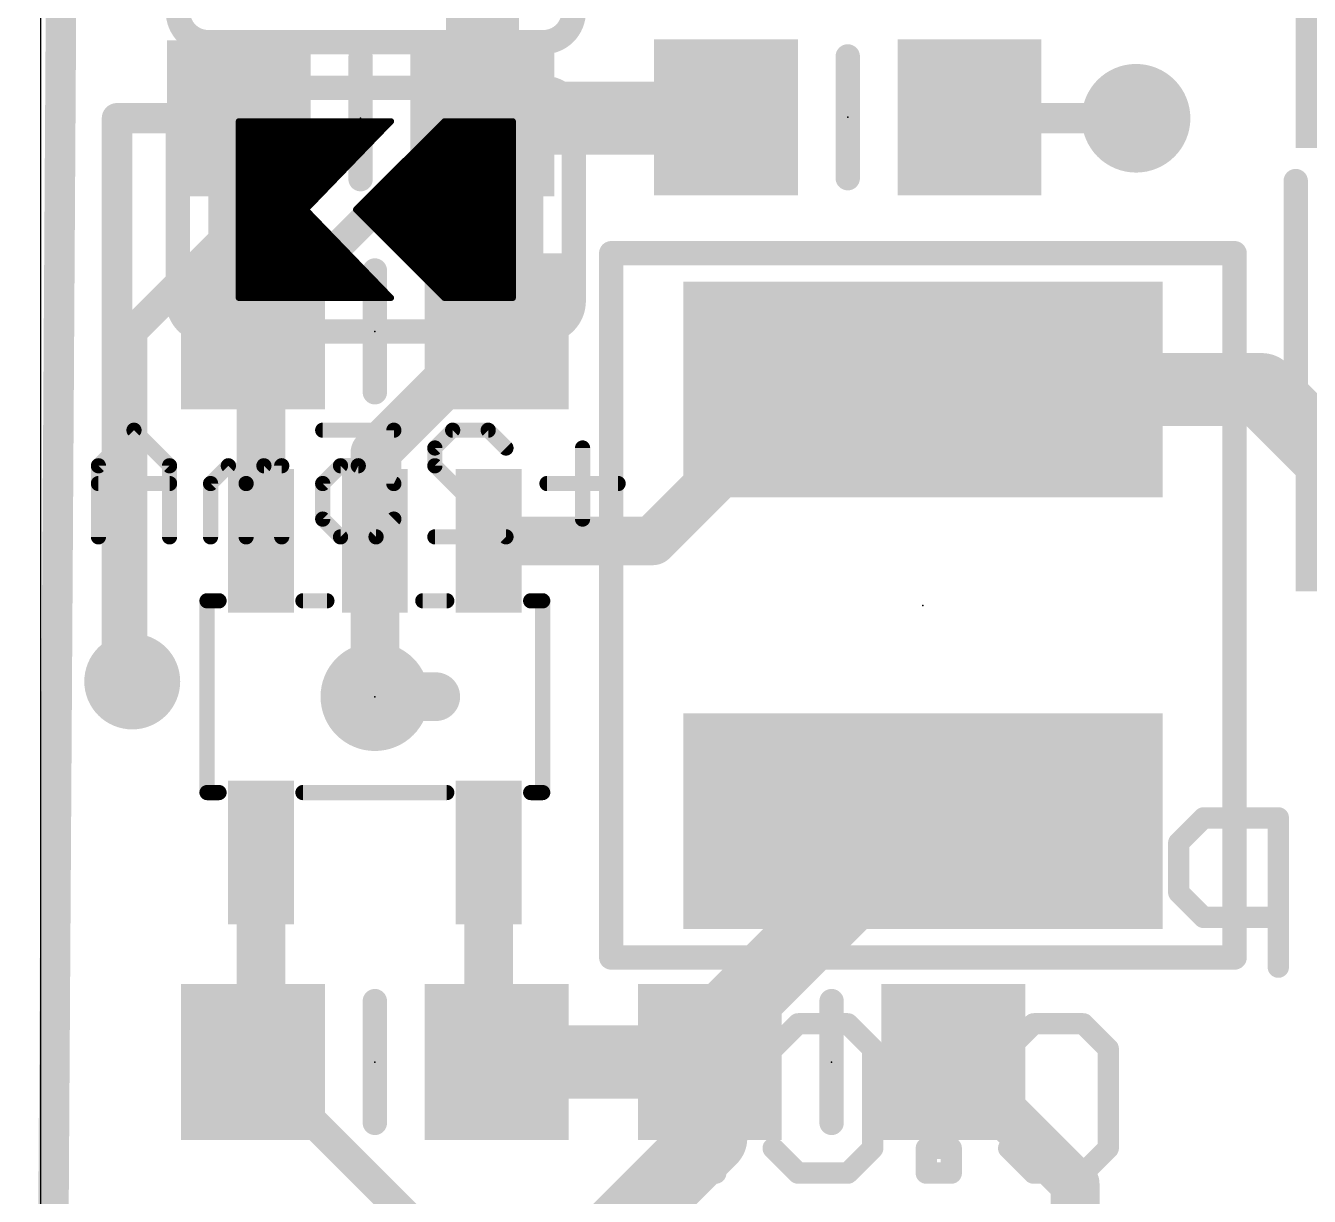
# Model space of a CAD drawing. Extents: x -0.1 to 49.3, y -0.1 to 40.8.
# Drawn here: x -0.13 to 10.58, y 16.91 to 26.68 of the extents above; entities that cross this region are included whole.
import ezdxf

# ---------------------------------------------------------------- set-up
doc = ezdxf.new("R2010")
doc.units = 0
for name, color, linetype in [('1', 12, 'CONTINUOUS'), ('16', 132, 'CONTINUOUS'), ('18', 110, 'CONTINUOUS'), ('20', 53, 'CONTINUOUS'), ('21', 40, 'CONTINUOUS'), ('22', 6, 'CONTINUOUS'), ('23', 53, 'CONTINUOUS'), ('24', 53, 'CONTINUOUS')]:
    doc.layers.add(name, color=color, linetype=linetype)

# ---------------------------------------------------------------- blocks, each defined once
blk = doc.blocks.new('RECT')
blk.add_solid([(-0.5, -0.5), (0.5, -0.5), (-0.5, 0.5), (0.5, 0.5)])
blk = doc.blocks.new('RECT121920X243840R50')
at = {"const_width": 0.1905}
blk.add_lwpolyline([(0.2858, -0.5715), (0.2858, 0.5715, 0.4142), (0.1905, 0.6668), (-0.1905, 0.6668, 0.4142), (-0.2858, 0.5715), (-0.2858, -0.5715, 0.4142), (-0.1905, -0.6668), (0.1905, -0.6668, 0.4142)], format="xyb", close=True, dxfattribs=at)
blk.add_solid([(-0.2159, -0.5969), (0.2159, -0.5969), (-0.2159, 0.5969), (0.2159, 0.5969)])
blk = doc.blocks.new('ROUNDV')
at = {"const_width": 0.5}
blk.add_lwpolyline([(0, -0.25, 1), (0, 0.25, 1), (0, -0.25)], format="xyb", dxfattribs=at)

msp = doc.modelspace()

# ---------------------------------------------------------------- linework, layer by layer
at = {"layer": '1'}
for points, const_width in [([(3.683, 28.5195), (3.683, 25.908)], 0.6096), ([(5.707, 25.908), (3.683, 25.908)], 0.6096), ([(5.715, 25.916), (5.707, 25.908)], 0.6096), ([(1.651, 25.908), (0.635, 25.908)], 0.254), ([(0.635, 25.908), (0.635, 21.336)], 0.254), ([(3.548, 25.908), (1.77, 24.13)], 0.254), ([(3.683, 25.908), (3.548, 25.908)], 0.254), ([(7.747, 25.916), (7.755, 25.908)], 0.254), ([(7.755, 25.908), (9.136, 25.908)], 0.254), ([(1.836, 24.064), (1.77, 24.13)], 0.4064), ([(2.786, 23.114), (3.802, 24.13)], 0.4064), ([(1.836, 22.3821), (1.836, 24.064)], 0.4064), ([(7.358, 23.644), (10.185, 23.644)], 0.6096), ([(10.185, 23.644), (11.168, 22.661)], 0.6096), ([(7.082, 23.368), (7.358, 23.644)], 0.4064), ([(5.1021, 22.3821), (6.088, 23.368)], 0.4064), ([(6.088, 23.368), (7.082, 23.368)], 0.4064), ([(2.786, 22.3821), (2.786, 23.114)], 0.4064), ([(2.786, 22.3821), (2.786, 21.082)], 0.4064), ([(3.736, 22.3821), (5.1021, 22.3821)], 0.4064), ([(0.635, 21.336), (0.762, 21.209)], 0.254), ([(5.58, 18.266), (7.358, 20.044)], 0.6096), ([(1.836, 19.7819), (1.836, 18.1)], 0.4064), ([(3.736, 19.7819), (3.736, 18.1)], 0.4064), ([(5.58, 18.034), (5.58, 18.266)], 0.6096), ([(3.802, 18.034), (5.58, 18.034)], 0.6096), ([(5.58, 18.034), (5.588, 18.026)], 0.6096), ([(5.588, 18.026), (5.588, 17.399)], 0.6096), ([(1.836, 18.1), (1.77, 18.034)], 0.4064), ([(3.736, 18.1), (3.802, 18.034)], 0.4064), ([(7.612, 18.034), (8.628, 17.018)], 0.4064), ([(1.77, 18.034), (3.556, 16.248)], 0.254), ([(5.588, 17.399), (4.699, 16.51)], 0.6096), ([(8.628, 17.018), (8.628, 16.256)], 0.4064)]:
    msp.add_lwpolyline(points, dxfattribs=dict(at, const_width=const_width))
for points, const_width in [([(3.683, 26.0604, 1), (3.683, 25.7556)], 0.3048), ([(5.5992, 26.0158, 1), (5.8148, 25.8002)], 0.3048), ([(5.8228, 25.8082, 1), (5.6072, 26.0238)], 0.3048), ([(5.707, 25.7556, 1), (5.707, 26.0604)], 0.3048), ([(0.635, 25.9715, 1), (0.635, 25.8445)], 0.127), ([(0.6985, 25.908, 1), (0.5715, 25.908)], 0.127), ([(1.651, 25.8445, 1), (1.651, 25.9715)], 0.127), ([(3.5306, 25.908, 1), (3.8354, 25.908)], 0.3048), ([(3.548, 25.9715, 1), (3.548, 25.8445)], 0.127), ([(3.5929, 25.8631, 1), (3.5031, 25.9529)], 0.127), ([(3.683, 25.8445, 1), (3.683, 25.9715)], 0.127), ([(7.7919, 25.9609, 1), (7.7021, 25.8711)], 0.127), ([(7.755, 25.9715, 1), (7.755, 25.8445)], 0.127), ([(9.136, 25.8445, 1), (9.136, 25.9715)], 0.127), ([(7.7101, 25.8631, 1), (7.7999, 25.9529)], 0.127), ([(1.8418, 24.2018, 1), (1.6982, 24.0582)], 0.2032), ([(3.8738, 24.0582, 1), (3.7302, 24.2018)], 0.2032), ([(1.9376, 24.064, 1), (1.7344, 24.064)], 0.2032), ([(1.7251, 24.1749, 1), (1.8149, 24.0851)], 0.127), ([(1.7642, 23.9922, 1), (1.9078, 24.1358)], 0.2032), ([(7.358, 23.7964, 1), (7.358, 23.4916)], 0.3048), ([(10.2928, 23.7518, 1), (10.0772, 23.5362)], 0.3048), ([(10.185, 23.4916, 1), (10.185, 23.7964)], 0.3048), ([(7.4298, 23.5722, 1), (7.2862, 23.7158)], 0.2032), ([(6.088, 23.4696, 1), (6.088, 23.2664)], 0.2032), ([(6.1598, 23.2962, 1), (6.0162, 23.4398)], 0.2032), ([(7.082, 23.2664, 1), (7.082, 23.4696)], 0.2032), ([(7.0102, 23.4398, 1), (7.1538, 23.2962)], 0.2032), ([(2.8876, 23.114, 1), (2.6844, 23.114)], 0.2032), ([(2.7142, 23.1858, 1), (2.8578, 23.0422)], 0.2032), ([(2.8876, 22.3821, 1), (2.6844, 22.3821)], 0.2032), ([(3.736, 22.4837, 1), (3.736, 22.2805)], 0.2032), ([(5.0303, 22.4539, 1), (5.1739, 22.3103)], 0.2032), ([(5.1021, 22.2805, 1), (5.1021, 22.4837)], 0.2032), ([(1.7344, 22.3821, 1), (1.9376, 22.3821)], 0.2032), ([(2.6844, 22.3821, 1), (2.8876, 22.3821)], 0.2032), ([(0.6799, 21.3809, 1), (0.5901, 21.2911)], 0.127), ([(0.5715, 21.336, 1), (0.6985, 21.336)], 0.127), ([(0.7171, 21.1641, 1), (0.8069, 21.2539)], 0.127), ([(2.6844, 21.082, 1), (2.8876, 21.082)], 0.2032), ([(7.4658, 19.9362, 1), (7.2502, 20.1518)], 0.3048), ([(1.9376, 19.7819, 1), (1.7344, 19.7819)], 0.2032), ([(3.8376, 19.7819, 1), (3.6344, 19.7819)], 0.2032), ([(5.4722, 18.3738, 1), (5.6878, 18.1582)], 0.3048), ([(5.7324, 18.266, 1), (5.4276, 18.266)], 0.3048), ([(3.802, 18.1864, 1), (3.802, 17.8816)], 0.3048), ([(5.6878, 18.1418, 1), (5.4722, 17.9262)], 0.3048), ([(5.7404, 18.026, 1), (5.4356, 18.026)], 0.3048), ([(5.58, 17.8816, 1), (5.58, 18.1864)], 0.3048), ([(1.6982, 18.1058, 1), (1.8418, 17.9622)], 0.2032), ([(1.9078, 18.0282, 1), (1.7642, 18.1718)], 0.2032), ([(3.8078, 18.1718, 1), (3.6642, 18.0282)], 0.2032), ([(3.7302, 17.9622, 1), (3.8738, 18.1058)], 0.2032), ([(5.4802, 17.9182, 1), (5.6958, 18.1338)], 0.3048), ([(7.6838, 18.1058, 1), (7.5402, 17.9622)], 0.2032), ([(1.7344, 18.1, 1), (1.9376, 18.1)], 0.2032), ([(1.8149, 18.0789, 1), (1.7251, 17.9891)], 0.127), ([(3.6344, 18.1, 1), (3.8376, 18.1)], 0.2032), ([(5.4276, 18.034, 1), (5.7324, 18.034)], 0.3048), ([(5.6958, 17.2912, 1), (5.4802, 17.5068)], 0.3048), ([(5.4356, 17.399, 1), (5.7404, 17.399)], 0.3048), ([(8.7296, 17.018, 1), (8.5264, 17.018)], 0.2032), ([(8.5562, 16.9462, 1), (8.6998, 17.0898)], 0.2032)]:
    msp.add_lwpolyline(points, format="xyb", dxfattribs=dict(at, const_width=const_width))
at = {"layer": '16'}
for points, const_width in [([(0.254, 40.64), (0, 0)], 0.254), ([(1.651, 24.4094), (1.651, 25.8826)], 0.0508), ([(1.651, 25.8826), (2.921, 25.8826)], 0.0508), ([(1.651, 25.8572), (2.8965, 25.8572)], 0.0508), ([(1.651, 25.8064), (2.8474, 25.8064)], 0.0508), ([(2.921, 25.8826), (2.2098, 25.146)], 0.0508), ([(3.3655, 25.8826), (2.6289, 25.146)], 0.0508), ([(3.2893, 25.8064), (3.937, 25.8064)], 0.0508), ([(3.3401, 25.8572), (3.937, 25.8572)], 0.0508), ([(3.937, 25.8826), (3.3655, 25.8826)], 0.0508), ([(3.937, 24.4094), (3.937, 25.8826)], 0.0508), ([(1.651, 25.7556), (2.7984, 25.7556)], 0.0508), ([(1.651, 25.7048), (2.7493, 25.7048)], 0.0508), ([(3.1877, 25.7048), (3.937, 25.7048)], 0.0508), ([(3.2385, 25.7556), (3.937, 25.7556)], 0.0508), ([(1.651, 25.654), (2.7003, 25.654)], 0.0508), ([(1.651, 25.6032), (2.6512, 25.6032)], 0.0508), ([(3.0861, 25.6032), (3.937, 25.6032)], 0.0508), ([(3.1369, 25.654), (3.937, 25.654)], 0.0508), ([(1.651, 25.5524), (2.6022, 25.5524)], 0.0508), ([(1.651, 25.5016), (2.5531, 25.5016)], 0.0508), ([(2.9845, 25.5016), (3.937, 25.5016)], 0.0508), ([(3.0353, 25.5524), (3.937, 25.5524)], 0.0508), ([(1.651, 25.4508), (2.5041, 25.4508)], 0.0508), ([(1.651, 25.4), (2.455, 25.4)], 0.0508), ([(2.8829, 25.4), (3.937, 25.4)], 0.0508), ([(2.9337, 25.4508), (3.937, 25.4508)], 0.0508), ([(0.762, 24.13), (1.778, 25.146)], 0.254), ([(1.651, 25.3492), (2.406, 25.3492)], 0.0508), ([(1.651, 25.2984), (2.3569, 25.2984)], 0.0508), ([(1.651, 25.2476), (2.3079, 25.2476)], 0.0508), ([(2.7305, 25.2476), (3.937, 25.2476)], 0.0508), ([(2.7813, 25.2984), (3.937, 25.2984)], 0.0508), ([(2.8321, 25.3492), (3.937, 25.3492)], 0.0508), ([(1.651, 25.1968), (2.2589, 25.1968)], 0.0508), ([(1.651, 25.146), (2.2098, 25.146)], 0.0508), ([(2.2098, 25.146), (2.921, 24.4094)], 0.0508), ([(2.6289, 25.146), (3.3655, 24.4094)], 0.0508), ([(2.6289, 25.146), (3.937, 25.146)], 0.0508), ([(2.6797, 25.1968), (3.937, 25.1968)], 0.0508), ([(1.651, 25.0952), (2.2588, 25.0952)], 0.0508), ([(1.651, 25.0444), (2.3079, 25.0444)], 0.0508), ([(2.6797, 25.0952), (3.937, 25.0952)], 0.0508), ([(2.7305, 25.0444), (3.937, 25.0444)], 0.0508), ([(1.651, 24.9936), (2.3569, 24.9936)], 0.0508), ([(1.651, 24.9428), (2.406, 24.9428)], 0.0508), ([(2.7813, 24.9936), (3.937, 24.9936)], 0.0508), ([(2.8321, 24.9428), (3.937, 24.9428)], 0.0508), ([(1.651, 24.892), (2.455, 24.892)], 0.0508), ([(1.651, 24.8412), (2.5041, 24.8412)], 0.0508), ([(2.8829, 24.892), (3.937, 24.892)], 0.0508), ([(2.9337, 24.8412), (3.937, 24.8412)], 0.0508), ([(1.651, 24.7904), (2.5531, 24.7904)], 0.0508), ([(1.651, 24.7396), (2.6022, 24.7396)], 0.0508), ([(2.9845, 24.7904), (3.937, 24.7904)], 0.0508), ([(3.0353, 24.7396), (3.937, 24.7396)], 0.0508), ([(1.651, 24.6888), (2.6512, 24.6888)], 0.0508), ([(1.651, 24.638), (2.7003, 24.638)], 0.0508), ([(3.0861, 24.6888), (3.937, 24.6888)], 0.0508), ([(3.1369, 24.638), (3.937, 24.638)], 0.0508), ([(1.651, 24.5872), (2.7493, 24.5872)], 0.0508), ([(1.651, 24.5364), (2.7984, 24.5364)], 0.0508), ([(3.1877, 24.5872), (3.937, 24.5872)], 0.0508), ([(3.2385, 24.5364), (3.937, 24.5364)], 0.0508), ([(1.651, 24.4856), (2.8474, 24.4856)], 0.0508), ([(1.651, 24.4348), (2.8965, 24.4348)], 0.0508), ([(2.921, 24.4094), (1.651, 24.4094)], 0.0508), ([(3.2893, 24.4856), (3.937, 24.4856)], 0.0508), ([(3.3401, 24.4348), (3.937, 24.4348)], 0.0508), ([(3.3655, 24.4094), (3.937, 24.4094)], 0.0508), ([(0.762, 21.209), (0.762, 24.13)], 0.254), ([(2.786, 21.082), (3.294, 21.082)], 0.4064)]:
    msp.add_lwpolyline(points, dxfattribs=dict(at, const_width=const_width))
for points, const_width in [([(1.6637, 25.8826, 1), (1.6383, 25.8826)], 0.0254), ([(1.651, 25.8953, 1), (1.651, 25.8699)], 0.0254), ([(1.651, 25.8699, 1), (1.651, 25.8445)], 0.0254), ([(1.651, 25.8191, 1), (1.651, 25.7937)], 0.0254), ([(2.8474, 25.7937, 1), (2.8474, 25.8191)], 0.0254), ([(2.8965, 25.8445, 1), (2.8965, 25.8699)], 0.0254), ([(2.9301, 25.8738, 1), (2.9119, 25.8914)], 0.0254), ([(2.921, 25.8699, 1), (2.921, 25.8953)], 0.0254), ([(3.2893, 25.8191, 1), (3.2893, 25.7937)], 0.0254), ([(3.3401, 25.8699, 1), (3.3401, 25.8445)], 0.0254), ([(3.3655, 25.8953, 1), (3.3655, 25.8699)], 0.0254), ([(3.3745, 25.8736, 1), (3.3565, 25.8916)], 0.0254), ([(3.9497, 25.8826, 1), (3.9243, 25.8826)], 0.0254), ([(3.937, 25.8699, 1), (3.937, 25.8953)], 0.0254), ([(3.937, 25.8445, 1), (3.937, 25.8699)], 0.0254), ([(3.937, 25.7937, 1), (3.937, 25.8191)], 0.0254), ([(1.651, 25.7683, 1), (1.651, 25.7429)], 0.0254), ([(1.651, 25.7175, 1), (1.651, 25.6921)], 0.0254), ([(2.7493, 25.6921, 1), (2.7493, 25.7175)], 0.0254), ([(2.7984, 25.7429, 1), (2.7984, 25.7683)], 0.0254), ([(3.1877, 25.7175, 1), (3.1877, 25.6921)], 0.0254), ([(3.2385, 25.7683, 1), (3.2385, 25.7429)], 0.0254), ([(3.937, 25.7429, 1), (3.937, 25.7683)], 0.0254), ([(3.937, 25.6921, 1), (3.937, 25.7175)], 0.0254), ([(1.651, 25.6667, 1), (1.651, 25.6413)], 0.0254), ([(1.651, 25.6159, 1), (1.651, 25.5905)], 0.0254), ([(2.6512, 25.5905, 1), (2.6512, 25.6159)], 0.0254), ([(2.7003, 25.6413, 1), (2.7003, 25.6667)], 0.0254), ([(3.0861, 25.6159, 1), (3.0861, 25.5905)], 0.0254), ([(3.1369, 25.6667, 1), (3.1369, 25.6413)], 0.0254), ([(3.937, 25.6413, 1), (3.937, 25.6667)], 0.0254), ([(3.937, 25.5905, 1), (3.937, 25.6159)], 0.0254), ([(1.651, 25.5651, 1), (1.651, 25.5397)], 0.0254), ([(1.651, 25.5143, 1), (1.651, 25.4889)], 0.0254), ([(2.5531, 25.4889, 1), (2.5531, 25.5143)], 0.0254), ([(2.6022, 25.5397, 1), (2.6022, 25.5651)], 0.0254), ([(2.9845, 25.5143, 1), (2.9845, 25.4889)], 0.0254), ([(3.0353, 25.5651, 1), (3.0353, 25.5397)], 0.0254), ([(3.937, 25.5397, 1), (3.937, 25.5651)], 0.0254), ([(3.937, 25.4889, 1), (3.937, 25.5143)], 0.0254), ([(1.651, 25.4635, 1), (1.651, 25.4381)], 0.0254), ([(1.651, 25.4127, 1), (1.651, 25.3873)], 0.0254), ([(2.455, 25.3873, 1), (2.455, 25.4127)], 0.0254), ([(2.5041, 25.4381, 1), (2.5041, 25.4635)], 0.0254), ([(2.8829, 25.4127, 1), (2.8829, 25.3873)], 0.0254), ([(2.9337, 25.4635, 1), (2.9337, 25.4381)], 0.0254), ([(3.937, 25.4381, 1), (3.937, 25.4635)], 0.0254), ([(3.937, 25.3873, 1), (3.937, 25.4127)], 0.0254), ([(1.651, 25.3619, 1), (1.651, 25.3365)], 0.0254), ([(1.651, 25.3111, 1), (1.651, 25.2857)], 0.0254), ([(1.651, 25.2603, 1), (1.651, 25.2349)], 0.0254), ([(1.8229, 25.1011, 1), (1.7331, 25.1909)], 0.127), ([(2.3079, 25.2349, 1), (2.3079, 25.2603)], 0.0254), ([(2.3569, 25.2857, 1), (2.3569, 25.3111)], 0.0254), ([(2.406, 25.3365, 1), (2.406, 25.3619)], 0.0254), ([(2.7305, 25.2603, 1), (2.7305, 25.2349)], 0.0254), ([(2.7813, 25.3111, 1), (2.7813, 25.2857)], 0.0254), ([(2.8321, 25.3619, 1), (2.8321, 25.3365)], 0.0254), ([(3.937, 25.3365, 1), (3.937, 25.3619)], 0.0254), ([(3.937, 25.2857, 1), (3.937, 25.3111)], 0.0254), ([(3.937, 25.2349, 1), (3.937, 25.2603)], 0.0254), ([(1.651, 25.2095, 1), (1.651, 25.1841)], 0.0254), ([(1.651, 25.1587, 1), (1.651, 25.1333)], 0.0254), ([(2.2189, 25.1548, 1), (2.2007, 25.1372)], 0.0254), ([(2.2007, 25.1548, 1), (2.2189, 25.1372)], 0.0254), ([(2.2098, 25.1333, 1), (2.2098, 25.1587)], 0.0254), ([(2.2589, 25.1841, 1), (2.2589, 25.2095)], 0.0254), ([(2.6379, 25.155, 1), (2.6199, 25.137)], 0.0254), ([(2.6289, 25.1587, 1), (2.6289, 25.1333)], 0.0254), ([(2.6199, 25.155, 1), (2.6379, 25.137)], 0.0254), ([(2.6797, 25.2095, 1), (2.6797, 25.1841)], 0.0254), ([(3.937, 25.1841, 1), (3.937, 25.2095)], 0.0254), ([(3.937, 25.1333, 1), (3.937, 25.1587)], 0.0254), ([(1.651, 25.1079, 1), (1.651, 25.0825)], 0.0254), ([(1.651, 25.0571, 1), (1.651, 25.0317)], 0.0254), ([(2.2588, 25.0825, 1), (2.2588, 25.1079)], 0.0254), ([(2.3079, 25.0317, 1), (2.3079, 25.0571)], 0.0254), ([(2.6797, 25.1079, 1), (2.6797, 25.0825)], 0.0254), ([(2.7305, 25.0571, 1), (2.7305, 25.0317)], 0.0254), ([(3.937, 25.0825, 1), (3.937, 25.1079)], 0.0254), ([(3.937, 25.0317, 1), (3.937, 25.0571)], 0.0254), ([(1.651, 25.0063, 1), (1.651, 24.9809)], 0.0254), ([(1.651, 24.9555, 1), (1.651, 24.9301)], 0.0254), ([(2.3569, 24.9809, 1), (2.3569, 25.0063)], 0.0254), ([(2.406, 24.9301, 1), (2.406, 24.9555)], 0.0254), ([(2.7813, 25.0063, 1), (2.7813, 24.9809)], 0.0254), ([(2.8321, 24.9555, 1), (2.8321, 24.9301)], 0.0254), ([(3.937, 24.9809, 1), (3.937, 25.0063)], 0.0254), ([(3.937, 24.9301, 1), (3.937, 24.9555)], 0.0254), ([(1.651, 24.9047, 1), (1.651, 24.8793)], 0.0254), ([(1.651, 24.8539, 1), (1.651, 24.8285)], 0.0254), ([(2.455, 24.8793, 1), (2.455, 24.9047)], 0.0254), ([(2.5041, 24.8285, 1), (2.5041, 24.8539)], 0.0254), ([(2.8829, 24.9047, 1), (2.8829, 24.8793)], 0.0254), ([(2.9337, 24.8539, 1), (2.9337, 24.8285)], 0.0254), ([(3.937, 24.8793, 1), (3.937, 24.9047)], 0.0254), ([(3.937, 24.8285, 1), (3.937, 24.8539)], 0.0254), ([(1.651, 24.8031, 1), (1.651, 24.7777)], 0.0254), ([(1.651, 24.7523, 1), (1.651, 24.7269)], 0.0254), ([(2.5531, 24.7777, 1), (2.5531, 24.8031)], 0.0254), ([(2.6022, 24.7269, 1), (2.6022, 24.7523)], 0.0254), ([(2.9845, 24.8031, 1), (2.9845, 24.7777)], 0.0254), ([(3.0353, 24.7523, 1), (3.0353, 24.7269)], 0.0254), ([(3.937, 24.7777, 1), (3.937, 24.8031)], 0.0254), ([(3.937, 24.7269, 1), (3.937, 24.7523)], 0.0254), ([(1.651, 24.7015, 1), (1.651, 24.6761)], 0.0254), ([(1.651, 24.6507, 1), (1.651, 24.6253)], 0.0254), ([(2.6512, 24.6761, 1), (2.6512, 24.7015)], 0.0254), ([(2.7003, 24.6253, 1), (2.7003, 24.6507)], 0.0254), ([(3.0861, 24.7015, 1), (3.0861, 24.6761)], 0.0254), ([(3.1369, 24.6507, 1), (3.1369, 24.6253)], 0.0254), ([(3.937, 24.6761, 1), (3.937, 24.7015)], 0.0254), ([(3.937, 24.6253, 1), (3.937, 24.6507)], 0.0254), ([(1.651, 24.5999, 1), (1.651, 24.5745)], 0.0254), ([(1.651, 24.5491, 1), (1.651, 24.5237)], 0.0254), ([(2.7493, 24.5745, 1), (2.7493, 24.5999)], 0.0254), ([(2.7984, 24.5237, 1), (2.7984, 24.5491)], 0.0254), ([(3.1877, 24.5999, 1), (3.1877, 24.5745)], 0.0254), ([(3.2385, 24.5491, 1), (3.2385, 24.5237)], 0.0254), ([(3.937, 24.5745, 1), (3.937, 24.5999)], 0.0254), ([(3.937, 24.5237, 1), (3.937, 24.5491)], 0.0254), ([(1.651, 24.4983, 1), (1.651, 24.4729)], 0.0254), ([(1.651, 24.4475, 1), (1.651, 24.4221)], 0.0254), ([(1.651, 24.4221, 1), (1.651, 24.3967)], 0.0254), ([(1.6383, 24.4094, 1), (1.6637, 24.4094)], 0.0254), ([(2.8474, 24.4729, 1), (2.8474, 24.4983)], 0.0254), ([(2.8965, 24.4221, 1), (2.8965, 24.4475)], 0.0254), ([(2.9119, 24.4006, 1), (2.9301, 24.4182)], 0.0254), ([(2.921, 24.3967, 1), (2.921, 24.4221)], 0.0254), ([(3.2893, 24.4983, 1), (3.2893, 24.4729)], 0.0254), ([(3.3401, 24.4475, 1), (3.3401, 24.4221)], 0.0254), ([(3.3655, 24.4221, 1), (3.3655, 24.3967)], 0.0254), ([(3.3565, 24.4004, 1), (3.3745, 24.4184)], 0.0254), ([(3.9243, 24.4094, 1), (3.9497, 24.4094)], 0.0254), ([(3.937, 24.4729, 1), (3.937, 24.4983)], 0.0254), ([(3.937, 24.4221, 1), (3.937, 24.4475)], 0.0254), ([(3.937, 24.3967, 1), (3.937, 24.4221)], 0.0254), ([(0.8255, 24.13, 1), (0.6985, 24.13)], 0.127), ([(0.7171, 24.1749, 1), (0.8069, 24.0851)], 0.127), ([(0.6985, 21.209, 1), (0.8255, 21.209)], 0.127), ([(2.786, 21.1836, 1), (2.786, 20.9804)], 0.2032), ([(3.294, 20.9804, 1), (3.294, 21.1836)], 0.2032)]:
    msp.add_lwpolyline(points, format="xyb", dxfattribs=dict(at, const_width=const_width))
at = {"layer": '20'}
msp.add_line((0, 2.54), (0, 38.1), dxfattribs=at)
at = {"layer": '21'}
for points, const_width in [([(2.667, 26.416), (2.667, 25.4)], 0.2032), ([(6.731, 26.424), (6.731, 25.408)], 0.2032), ([(10.468, 23.638), (10.468, 25.384)], 0.2032), ([(4.758, 18.906), (4.758, 24.782)], 0.2032), ([(4.758, 24.782), (9.958, 24.782)], 0.2032), ([(9.958, 24.782), (9.958, 18.906)], 0.2032), ([(2.786, 23.622), (2.786, 24.638)], 0.2032), ([(1.386, 20.282), (1.386, 21.882)], 0.127), ([(1.386, 21.882), (1.486, 21.882)], 0.127), ([(2.386, 21.882), (2.186, 21.882)], 0.127), ([(3.386, 21.882), (3.186, 21.882)], 0.127), ([(4.186, 21.882), (4.086, 21.882)], 0.127), ([(4.186, 20.282), (4.186, 21.882)], 0.127), ([(1.486, 20.282), (1.386, 20.282)], 0.127), ([(3.386, 20.282), (2.186, 20.282)], 0.127), ([(4.086, 20.282), (4.186, 20.282)], 0.127), ([(9.958, 18.906), (4.758, 18.906)], 0.2032), ([(2.786, 18.542), (2.786, 17.526)], 0.2032), ([(6.596, 18.542), (6.596, 17.526)], 0.2032)]:
    msp.add_lwpolyline(points, dxfattribs=dict(at, const_width=const_width))
for points, const_width in [([(2.7178, 26.416, 1), (2.6162, 26.416)], 0.1016), ([(6.7818, 26.424, 1), (6.6802, 26.424)], 0.1016), ([(2.6162, 25.4, 1), (2.7178, 25.4)], 0.1016), ([(6.6802, 25.408, 1), (6.7818, 25.408)], 0.1016), ([(10.5188, 25.384, 1), (10.4172, 25.384)], 0.1016), ([(4.8088, 24.782, 1), (4.7072, 24.782)], 0.1016), ([(4.758, 24.8328, 1), (4.758, 24.7312)], 0.1016), ([(10.0088, 24.782, 1), (9.9072, 24.782)], 0.1016), ([(9.958, 24.7312, 1), (9.958, 24.8328)], 0.1016), ([(2.8368, 24.638, 1), (2.7352, 24.638)], 0.1016), ([(2.7352, 23.622, 1), (2.8368, 23.622)], 0.1016), ([(10.4172, 23.638, 1), (10.5188, 23.638)], 0.1016), ([(1.386, 21.9138, 1), (1.386, 21.8503)], 0.0635), ([(1.4178, 21.882, 1), (1.3543, 21.882)], 0.0635), ([(1.486, 21.8503, 1), (1.486, 21.9138)], 0.0635), ([(2.186, 21.9138, 1), (2.186, 21.8503)], 0.0635), ([(2.386, 21.8503, 1), (2.386, 21.9138)], 0.0635), ([(3.186, 21.9138, 1), (3.186, 21.8503)], 0.0635), ([(3.386, 21.8503, 1), (3.386, 21.9138)], 0.0635), ([(4.086, 21.9138, 1), (4.086, 21.8503)], 0.0635), ([(4.2177, 21.882, 1), (4.1543, 21.882)], 0.0635), ([(4.186, 21.8503, 1), (4.186, 21.9138)], 0.0635), ([(1.386, 20.3137, 1), (1.386, 20.2503)], 0.0635), ([(1.3543, 20.282, 1), (1.4178, 20.282)], 0.0635), ([(1.486, 20.2503, 1), (1.486, 20.3137)], 0.0635), ([(2.186, 20.3137, 1), (2.186, 20.2503)], 0.0635), ([(3.386, 20.2503, 1), (3.386, 20.3137)], 0.0635), ([(4.086, 20.3137, 1), (4.086, 20.2503)], 0.0635), ([(4.1543, 20.282, 1), (4.2177, 20.282)], 0.0635), ([(4.186, 20.2503, 1), (4.186, 20.3137)], 0.0635), ([(4.758, 18.9568, 1), (4.758, 18.8552)], 0.1016), ([(4.7072, 18.906, 1), (4.8088, 18.906)], 0.1016), ([(9.9072, 18.906, 1), (10.0088, 18.906)], 0.1016), ([(9.958, 18.8552, 1), (9.958, 18.9568)], 0.1016), ([(2.8368, 18.542, 1), (2.7352, 18.542)], 0.1016), ([(6.6468, 18.542, 1), (6.5452, 18.542)], 0.1016), ([(2.7352, 17.526, 1), (2.8368, 17.526)], 0.1016), ([(6.5452, 17.526, 1), (6.6468, 17.526)], 0.1016)]:
    msp.add_lwpolyline(points, format="xyb", dxfattribs=dict(at, const_width=const_width))
at = {"layer": '22'}
for points, const_width in [([(1.143, 26.797, 0.4142), (1.397, 26.543)], 0.2032), ([(4.191, 26.543, 0.4142), (4.445, 26.797)], 0.2032), ([(1.397, 26.5938, 1), (1.397, 26.4922)], 0.1016), ([(1.397, 26.4922, 1), (1.397, 26.5938)], 0.1016), ([(4.191, 26.5938, 1), (4.191, 26.4922)], 0.1016), ([(4.191, 26.4922, 1), (4.191, 26.5938)], 0.1016), ([(1.397, 26.162, 0.4142), (1.143, 25.908)], 0.2032), ([(1.397, 26.2128, 1), (1.397, 26.1112)], 0.1016), ([(1.397, 26.1112, 1), (1.397, 26.2128)], 0.1016), ([(4.445, 25.908, 0.4142), (4.191, 26.162)], 0.2032), ([(4.191, 26.2128, 1), (4.191, 26.1112)], 0.1016), ([(4.191, 26.1112, 1), (4.191, 26.2128)], 0.1016), ([(1.1938, 25.908, 1), (1.0922, 25.908)], 0.1016), ([(1.0922, 25.908, 1), (1.1938, 25.908)], 0.1016), ([(4.4958, 25.908, 1), (4.3942, 25.908)], 0.1016), ([(4.3942, 25.908, 1), (4.4958, 25.908)], 0.1016), ([(1.143, 24.384, 0.4142), (1.397, 24.13)], 0.2032), ([(1.1938, 24.384, 1), (1.0922, 24.384)], 0.1016), ([(1.0922, 24.384, 1), (1.1938, 24.384)], 0.1016), ([(4.191, 24.13, 0.4142), (4.445, 24.384)], 0.2032), ([(4.4958, 24.384, 1), (4.3942, 24.384)], 0.1016), ([(4.3942, 24.384, 1), (4.4958, 24.384)], 0.1016), ([(1.397, 24.1808, 1), (1.397, 24.0792)], 0.1016), ([(1.397, 24.0792, 1), (1.397, 24.1808)], 0.1016), ([(4.191, 24.1808, 1), (4.191, 24.0792)], 0.1016), ([(4.191, 24.0792, 1), (4.191, 24.1808)], 0.1016), ([(0.7991, 23.3277, 1), (0.7542, 23.2828)], 0.0635), ([(0.7991, 23.2828, 1), (0.7542, 23.3277)], 0.0635), ([(2.3511, 23.337, 1), (2.3511, 23.2735)], 0.0635), ([(2.976, 23.3053, 1), (2.9125, 23.3053)], 0.0635), ([(2.9443, 23.2735, 1), (2.9443, 23.337)], 0.0635), ([(3.4349, 23.337, 1), (3.4349, 23.2735)], 0.0635), ([(3.4574, 23.2828, 1), (3.4124, 23.3277)], 0.0635), ([(3.7539, 23.3277, 1), (3.709, 23.2828)], 0.0635), ([(3.7315, 23.2735, 1), (3.7315, 23.337)], 0.0635), ([(3.3184, 23.157, 1), (3.2549, 23.157)], 0.0635), ([(3.2642, 23.1794, 1), (3.3091, 23.1345)], 0.0635), ([(3.8573, 23.1345, 1), (3.9022, 23.1794)], 0.0635), ([(4.5505, 23.157, 1), (4.487, 23.157)], 0.0635), ([(0.5118, 23.0087, 1), (0.4483, 23.0087)], 0.0635), ([(0.4576, 23.0311, 1), (0.5025, 22.9862)], 0.0635), ([(1.105, 23.0087, 1), (1.0415, 23.0087)], 0.0635), ([(1.0508, 22.9862, 1), (1.0957, 23.0311)], 0.0635), ([(1.5863, 23.0311, 1), (1.5414, 22.9862)], 0.0635), ([(1.5863, 22.9862, 1), (1.5414, 23.0311)], 0.0635), ([(1.8605, 23.0404, 1), (1.8605, 22.9769)], 0.0635), ([(1.8829, 22.9862, 1), (1.838, 23.0311)], 0.0635), ([(2.0405, 23.0087, 1), (1.977, 23.0087)], 0.0635), ([(2.0087, 22.9769, 1), (2.0087, 23.0404)], 0.0635), ([(2.4994, 23.0404, 1), (2.4994, 22.9769)], 0.0635), ([(2.5218, 22.9862, 1), (2.4769, 23.0311)], 0.0635), ([(2.6619, 23.0371, 1), (2.6335, 22.9803)], 0.0635), ([(2.6477, 22.9769, 1), (2.6477, 23.0404)], 0.0635), ([(3.2549, 23.0087, 1), (3.3184, 23.0087)], 0.0635), ([(3.3091, 23.0311, 1), (3.2642, 22.9862)], 0.0635), ([(0.4801, 22.8921, 1), (0.4801, 22.8286)], 0.0635), ([(1.0732, 22.8286, 1), (1.0732, 22.8921)], 0.0635), ([(1.4473, 22.8604, 1), (1.3838, 22.8604)], 0.0635), ([(1.7439, 22.8604, 1), (1.6804, 22.8604)], 0.0635), ([(2.3828, 22.8604, 1), (2.3193, 22.8604)], 0.0635), ([(2.9301, 22.832, 1), (2.9585, 22.8888)], 0.0635), ([(4.2221, 22.8921, 1), (4.2221, 22.8286)], 0.0635), ([(4.8153, 22.8286, 1), (4.8153, 22.8921)], 0.0635), ([(1.3931, 22.8828, 1), (1.438, 22.8379)], 0.0635), ([(1.6897, 22.8828, 1), (1.7346, 22.8379)], 0.0635), ([(1.6897, 22.8379, 1), (1.7346, 22.8828)], 0.0635), ([(2.3286, 22.8828, 1), (2.3735, 22.8379)], 0.0635), ([(2.9125, 22.8604, 1), (2.976, 22.8604)], 0.0635), ([(2.3193, 22.5638, 1), (2.3828, 22.5638)], 0.0635), ([(2.3735, 22.5862, 1), (2.3286, 22.5413)], 0.0635), ([(2.9667, 22.5413, 1), (2.9218, 22.5862)], 0.0635), ([(4.487, 22.5638, 1), (4.5505, 22.5638)], 0.0635), ([(0.4483, 22.4155, 1), (0.5118, 22.4155)], 0.0635), ([(1.0415, 22.4155, 1), (1.105, 22.4155)], 0.0635), ([(1.3838, 22.4155, 1), (1.4473, 22.4155)], 0.0635), ([(1.6804, 22.4155, 1), (1.7439, 22.4155)], 0.0635), ([(1.977, 22.4155, 1), (2.0405, 22.4155)], 0.0635), ([(2.4994, 22.4473, 1), (2.4994, 22.3838)], 0.0635), ([(2.4769, 22.393, 1), (2.5218, 22.438)], 0.0635), ([(2.7735, 22.438, 1), (2.8184, 22.393)], 0.0635), ([(2.796, 22.3838, 1), (2.796, 22.4473)], 0.0635), ([(3.2866, 22.4473, 1), (3.2866, 22.3838)], 0.0635), ([(3.8573, 22.393, 1), (3.9022, 22.438)], 0.0635), ([(3.8798, 22.3838, 1), (3.8798, 22.4473)], 0.0635), ([(6.438, 20.4862, 1), (6.3491, 20.4862)], 0.0889), ([(5.7954, 20.1079, 1), (5.7461, 20.034)], 0.0889), ([(7.0804, 20.1154, 1), (7.0804, 20.0265)], 0.0889), ([(7.1119, 20.0395, 1), (7.049, 20.1024)], 0.0889), ([(7.4957, 20.0265, 1), (7.4957, 20.1154)], 0.0889), ([(8.3902, 20.1154, 1), (8.3902, 20.0265)], 0.0889), ([(8.4216, 20.0395, 1), (8.3587, 20.1024)], 0.0889), ([(8.8368, 20.1024, 1), (8.774, 20.0395)], 0.0889), ([(8.8054, 20.0265, 1), (8.8054, 20.1154)], 0.0889), ([(9.6999, 20.1154, 1), (9.6999, 20.0265)], 0.0889), ([(9.7313, 20.0395, 1), (9.6685, 20.1024)], 0.0889), ([(10.3672, 20.0709, 1), (10.2783, 20.0709)], 0.0889), ([(10.3227, 20.0265, 1), (10.3227, 20.1154)], 0.0889), ([(6.9173, 19.8633, 1), (6.8284, 19.8633)], 0.0889), ([(6.8414, 19.8948, 1), (6.9043, 19.8319)], 0.0889), ([(8.227, 19.8633, 1), (8.1381, 19.8633)], 0.0889), ([(8.1511, 19.8948, 1), (8.214, 19.8319)], 0.0889), ([(9.0575, 19.8633, 1), (8.9686, 19.8633)], 0.0889), ([(8.9816, 19.8319, 1), (9.0444, 19.8948)], 0.0889), ([(9.5367, 19.8633, 1), (9.4478, 19.8633)], 0.0889), ([(9.4609, 19.8948, 1), (9.5237, 19.8319)], 0.0889), ([(6.4182, 19.6187, 1), (6.3689, 19.6927)], 0.0889), ([(6.3689, 19.6187, 1), (6.4182, 19.6927)], 0.0889), ([(6.8728, 19.7002, 1), (6.8728, 19.6113)], 0.0889), ([(7.5271, 19.6871, 1), (7.4642, 19.6243)], 0.0889), ([(7.4957, 19.6113, 1), (7.4957, 19.7002)], 0.0889), ([(8.1826, 19.7002, 1), (8.1826, 19.6113)], 0.0889), ([(9.013, 19.6113, 1), (9.013, 19.7002)], 0.0889), ([(8.1381, 19.6557, 1), (8.227, 19.6557)], 0.0889), ([(7.7347, 19.4167, 1), (7.6719, 19.4795)], 0.0889), ([(7.6719, 19.4167, 1), (7.7347, 19.4795)], 0.0889), ([(8.9686, 19.4481, 1), (9.0575, 19.4481)], 0.0889), ([(9.0444, 19.4167, 1), (8.9816, 19.4795)], 0.0889), ([(9.5237, 19.4795, 1), (9.4609, 19.4167)], 0.0889), ([(9.4478, 19.4481, 1), (9.5367, 19.4481)], 0.0889), ([(5.7461, 19.2775, 1), (5.7954, 19.2035)], 0.0889), ([(6.3491, 19.2405, 1), (6.438, 19.2405)], 0.0889), ([(6.8728, 19.285, 1), (6.8728, 19.196)], 0.0889), ([(6.8284, 19.2405, 1), (6.9173, 19.2405)], 0.0889), ([(7.4642, 19.2719, 1), (7.5271, 19.2091)], 0.0889), ([(7.4957, 19.196, 1), (7.4957, 19.285)], 0.0889), ([(8.3902, 19.285, 1), (8.3902, 19.196)], 0.0889), ([(8.774, 19.2719, 1), (8.8368, 19.2091)], 0.0889), ([(8.8054, 19.196, 1), (8.8054, 19.285)], 0.0889), ([(9.6999, 19.285, 1), (9.6999, 19.196)], 0.0889), ([(9.6685, 19.2091, 1), (9.7313, 19.2719)], 0.0889), ([(10.3227, 19.196, 1), (10.3227, 19.285)], 0.0889), ([(10.2783, 18.8253, 1), (10.3672, 18.8253)], 0.0889), ([(6.3164, 18.397, 1), (6.3164, 18.3081)], 0.0889), ([(6.3479, 18.3211, 1), (6.285, 18.384)], 0.0889), ([(6.7631, 18.384, 1), (6.7002, 18.3211)], 0.0889), ([(6.7317, 18.3081, 1), (6.7317, 18.397)], 0.0889), ([(8.281, 18.397, 1), (8.281, 18.3081)], 0.0889), ([(8.3125, 18.3211, 1), (8.2496, 18.384)], 0.0889), ([(8.7277, 18.384, 1), (8.6648, 18.3211)], 0.0889), ([(8.6963, 18.3081, 1), (8.6963, 18.397)], 0.0889), ([(6.0774, 18.1764, 1), (6.1403, 18.1135)], 0.0889), ([(6.9837, 18.145, 1), (6.8948, 18.145)], 0.0889), ([(6.9078, 18.1135, 1), (6.9707, 18.1764)], 0.0889), ([(8.042, 18.1764, 1), (8.1049, 18.1135)], 0.0889), ([(8.9483, 18.145, 1), (8.8594, 18.145)], 0.0889), ([(8.8724, 18.1135, 1), (8.9353, 18.1764)], 0.0889), ([(5.4219, 17.359, 1), (5.4219, 17.2701)], 0.0889), ([(5.4664, 17.3145, 1), (5.3775, 17.3145)], 0.0889), ([(5.674, 17.3145, 1), (5.5851, 17.3145)], 0.0889), ([(5.6296, 17.2701, 1), (5.6296, 17.359)], 0.0889), ([(6.1403, 17.3459, 1), (6.0774, 17.2831)], 0.0889), ([(6.8948, 17.3145, 1), (6.9837, 17.3145)], 0.0889), ([(6.9707, 17.2831, 1), (6.9078, 17.3459)], 0.0889), ([(7.3865, 17.359, 1), (7.3865, 17.2701)], 0.0889), ([(7.431, 17.3145, 1), (7.3421, 17.3145)], 0.0889), ([(7.6386, 17.3145, 1), (7.5497, 17.3145)], 0.0889), ([(7.5941, 17.2701, 1), (7.5941, 17.359)], 0.0889), ([(8.1049, 17.3459, 1), (8.042, 17.2831)], 0.0889), ([(8.8594, 17.3145, 1), (8.9483, 17.3145)], 0.0889), ([(8.9353, 17.2831, 1), (8.8724, 17.3459)], 0.0889), ([(5.4219, 17.1514, 1), (5.4219, 17.0624)], 0.0889), ([(5.3775, 17.1069, 1), (5.4664, 17.1069)], 0.0889), ([(5.5851, 17.1069, 1), (5.674, 17.1069)], 0.0889), ([(5.6296, 17.0624, 1), (5.6296, 17.1514)], 0.0889), ([(6.3164, 17.1514, 1), (6.3164, 17.0624)], 0.0889), ([(6.285, 17.0755, 1), (6.3479, 17.1383)], 0.0889), ([(6.7002, 17.1383, 1), (6.7631, 17.0755)], 0.0889), ([(6.7317, 17.0624, 1), (6.7317, 17.1514)], 0.0889), ([(7.3865, 17.1514, 1), (7.3865, 17.0624)], 0.0889), ([(7.3421, 17.1069, 1), (7.431, 17.1069)], 0.0889), ([(7.5497, 17.1069, 1), (7.6386, 17.1069)], 0.0889), ([(7.5941, 17.0624, 1), (7.5941, 17.1514)], 0.0889), ([(8.281, 17.1514, 1), (8.281, 17.0624)], 0.0889), ([(8.2496, 17.0755, 1), (8.3125, 17.1383)], 0.0889), ([(8.6648, 17.1383, 1), (8.7277, 17.0755)], 0.0889), ([(8.6963, 17.0624, 1), (8.6963, 17.1514)], 0.0889)]:
    msp.add_lwpolyline(points, format="xyb", dxfattribs=dict(at, const_width=const_width))
for points, const_width in [([(1.397, 26.543), (4.191, 26.543)], 0.2032), ([(4.191, 26.162), (1.397, 26.162)], 0.2032), ([(1.143, 24.384), (1.143, 25.908)], 0.2032), ([(4.445, 24.384), (4.445, 25.908)], 0.2032), ([(1.397, 24.13), (4.191, 24.13)], 0.2032), ([(0.7766, 23.3053), (0.4801, 23.0087)], 0.127), ([(1.0732, 23.0087), (0.7766, 23.3053)], 0.127), ([(2.3511, 23.3053), (2.9443, 23.3053)], 0.127), ([(2.9443, 23.3053), (2.9443, 22.8604)], 0.127), ([(3.2866, 23.157), (3.4349, 23.3053)], 0.127), ([(3.4349, 23.3053), (3.7315, 23.3053)], 0.127), ([(3.7315, 23.3053), (3.8798, 23.157)], 0.127), ([(3.2866, 23.0087), (3.2866, 23.157)], 0.127), ([(4.5187, 23.157), (4.5187, 22.5638)], 0.127), ([(0.4801, 23.0087), (0.4801, 22.4155)], 0.127), ([(1.0732, 22.4155), (1.0732, 23.0087)], 0.127), ([(1.5639, 23.0087), (1.4156, 22.8604)], 0.127), ([(1.7122, 22.8604), (1.5639, 23.0087)], 0.127), ([(1.8605, 23.0087), (1.7122, 22.8604)], 0.127), ([(2.0087, 23.0087), (1.8605, 23.0087)], 0.127), ([(2.0087, 22.4155), (2.0087, 23.0087)], 0.127), ([(2.4994, 23.0087), (2.3511, 22.8604)], 0.127), ([(2.6477, 23.0087), (2.4994, 23.0087)], 0.127), ([(2.9443, 22.8604), (2.6477, 23.0087)], 0.127), ([(3.8798, 22.4155), (3.2866, 23.0087)], 0.127), ([(1.0732, 22.8604), (0.4801, 22.8604)], 0.127), ([(1.4156, 22.8604), (1.4156, 22.4155)], 0.127), ([(1.7122, 22.8604), (1.7122, 22.4155)], 0.127), ([(2.3511, 22.8604), (2.3511, 22.5638)], 0.127), ([(4.8153, 22.8604), (4.2221, 22.8604)], 0.127), ([(2.3511, 22.5638), (2.4994, 22.4155)], 0.127), ([(2.796, 22.4155), (2.9443, 22.5638)], 0.127), ([(2.4994, 22.4155), (2.796, 22.4155)], 0.127), ([(3.2866, 22.4155), (3.8798, 22.4155)], 0.127), ([(6.3936, 19.2405), (6.3936, 20.4862)], 0.1778), ([(6.3936, 19.6557), (5.7707, 20.0709)], 0.1778), ([(7.0804, 20.0709), (6.8728, 19.8633)], 0.1778), ([(7.4957, 20.0709), (7.0804, 20.0709)], 0.1778), ([(8.3902, 20.0709), (8.1826, 19.8633)], 0.1778), ([(8.8054, 20.0709), (8.3902, 20.0709)], 0.1778), ([(9.013, 19.8633), (8.8054, 20.0709)], 0.1778), ([(9.6999, 20.0709), (9.4923, 19.8633)], 0.1778), ([(10.3227, 20.0709), (9.6999, 20.0709)], 0.1778), ([(10.3227, 18.8253), (10.3227, 20.0709)], 0.1778), ([(6.8728, 19.8633), (6.8728, 19.2405)], 0.1778), ([(8.1826, 19.8633), (8.1826, 19.6557)], 0.1778), ([(9.013, 19.4481), (9.013, 19.8633)], 0.1778), ([(9.4923, 19.8633), (9.4923, 19.4481)], 0.1778), ([(5.7707, 19.2405), (6.3936, 19.6557)], 0.1778), ([(7.4957, 19.6557), (6.8728, 19.6557)], 0.1778), ([(7.7033, 19.4481), (7.4957, 19.6557)], 0.1778), ([(8.1826, 19.6557), (9.013, 19.6557)], 0.1778), ([(7.4957, 19.2405), (7.7033, 19.4481)], 0.1778), ([(8.8054, 19.2405), (9.013, 19.4481)], 0.1778), ([(9.4923, 19.4481), (9.6999, 19.2405)], 0.1778), ([(6.8728, 19.2405), (7.4957, 19.2405)], 0.1778), ([(8.3902, 19.2405), (8.8054, 19.2405)], 0.1778), ([(9.6999, 19.2405), (10.3227, 19.2405)], 0.1778), ([(6.1088, 18.145), (6.3164, 18.3526)], 0.1778), ([(6.3164, 18.3526), (6.7317, 18.3526)], 0.1778), ([(6.7317, 18.3526), (6.9393, 18.145)], 0.1778), ([(8.0734, 18.145), (8.281, 18.3526)], 0.1778), ([(8.281, 18.3526), (8.6963, 18.3526)], 0.1778), ([(8.6963, 18.3526), (8.9039, 18.145)], 0.1778), ([(6.9393, 18.145), (6.9393, 17.3145)], 0.1778), ([(8.9039, 18.145), (8.9039, 17.3145)], 0.1778), ([(5.6296, 17.3145), (5.4219, 17.3145)], 0.1778), ([(5.4219, 17.3145), (5.4219, 17.1069)], 0.1778), ([(5.6296, 17.1069), (5.6296, 17.3145)], 0.1778), ([(6.3164, 17.1069), (6.1088, 17.3145)], 0.1778), ([(6.9393, 17.3145), (6.7317, 17.1069)], 0.1778), ([(7.5941, 17.3145), (7.3865, 17.3145)], 0.1778), ([(7.3865, 17.3145), (7.3865, 17.1069)], 0.1778), ([(7.5941, 17.1069), (7.5941, 17.3145)], 0.1778), ([(8.281, 17.1069), (8.0734, 17.3145)], 0.1778), ([(8.9039, 17.3145), (8.6963, 17.1069)], 0.1778), ([(5.4219, 17.1069), (5.6296, 17.1069)], 0.1778), ([(6.7317, 17.1069), (6.3164, 17.1069)], 0.1778), ([(7.3865, 17.1069), (7.5941, 17.1069)], 0.1778), ([(8.6963, 17.1069), (8.281, 17.1069)], 0.1778)]:
    msp.add_lwpolyline(points, dxfattribs=dict(at, const_width=const_width))
at = {"layer": '23'}
for p in [(6.731, 25.916), (2.667, 25.908), (2.786, 24.13), (7.358, 21.844), (2.786, 21.082), (2.786, 18.034), (6.596, 18.034)]:
    msp.add_point(p, dxfattribs=at)
at = {"layer": '24'}
msp.add_point((2.794, 25.146), dxfattribs=at)

# ---------------------------------------------------------------- block references
at = {"layer": '1'}
for p, xscale, yscale in [((11.168, 26.361), 1.4, 1.4), ((1.651, 25.908), 1.2, 1.3), ((3.683, 25.908), 1.2, 1.3), ((5.715, 25.916), 1.2, 1.3), ((7.747, 25.916), 1.2, 1.3), ((11.168, 22.661), 1.4, 1.4), ((1.77, 18.034), 1.2, 1.3), ((3.802, 18.034), 1.2, 1.3), ((5.58, 18.034), 1.2, 1.3), ((7.612, 18.034), 1.2, 1.3)]:
    msp.add_blockref('RECT', p, dxfattribs=dict(at, xscale=xscale, yscale=yscale))
for p, xscale, yscale, rotation in [((1.77, 24.13), 1.2, 1.3, 180), ((3.802, 24.13), 1.2, 1.3, 180), ((7.358, 23.644), 1.8, 4, 90), ((1.836, 22.3821), 0.55, 1.2, 180), ((2.786, 22.3821), 0.55, 1.2, 180), ((3.736, 22.3821), 0.55, 1.2, 180), ((7.358, 20.044), 1.8, 4, 90), ((1.836, 19.7819), 0.55, 1.2, 180), ((3.736, 19.7819), 0.55, 1.2, 180)]:
    msp.add_blockref('RECT', p, dxfattribs=dict(at, xscale=xscale, yscale=yscale, rotation=rotation))
at = {"layer": '16', "rotation": 180}
for p in [(1.778, 25.146), (3.81, 25.146)]:
    msp.add_blockref('RECT121920X243840R50', p, dxfattribs=at)
at = {"layer": '18'}
for p, xscale, yscale in [((9.136, 25.908), 0.9064, 0.9064), ((9.136, 25.908), 0.9064, 0.9064), ((0.762, 21.209), 0.8001, 0.8001), ((0.762, 21.209), 0.8001, 0.8001), ((2.786, 21.082), 0.9064, 0.9064), ((2.786, 21.082), 0.9064, 0.9064)]:
    msp.add_blockref('ROUNDV', p, dxfattribs=dict(at, xscale=xscale, yscale=yscale))

doc.saveas('drawing.dxf')
